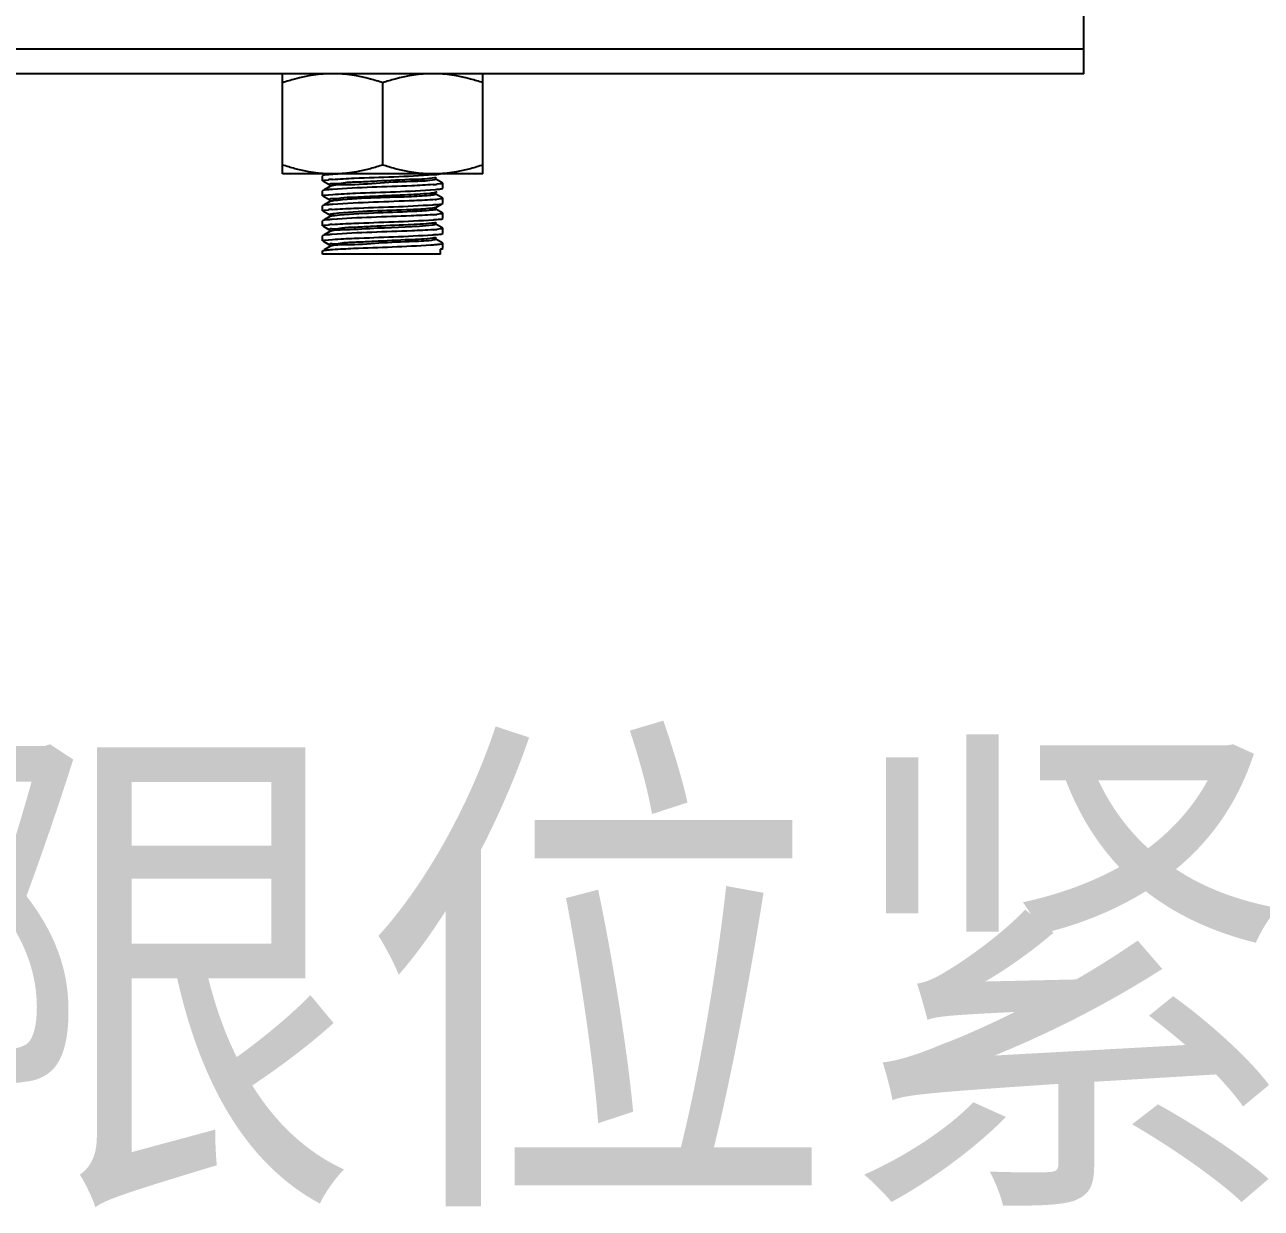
# Model space of a CAD drawing. Extents: x 1680110 to 2699828, y 269661 to 891349.
# Drawn here: x 2394258 to 2394820, y 722135 to 722673 of the extents above; entities that cross this region are included whole.
import ezdxf

# ---------------------------------------------------------------- set-up
doc = ezdxf.new("R2010")
doc.units = 0
doc.header["$LTSCALE"] = 1000
doc.header["$MEASUREMENT"] = 0
doc.layers.add('02___PRT_ALL_AXES', color=7, linetype='Continuous')
doc.styles.add('_TEL_DIM', font='SIMPLEX', dxfattribs={"width": 0.8, "height": 3.5, "bigfont": 'HZTXT'})

msp = doc.modelspace()

# ---------------------------------------------------------------- linework, layer by layer
at = {"color": 7, "linetype": 'Continuous'}
for p, q in [((2394739.34, 722650.88), (2394739.34, 722855.78)), ((2392007.36, 722662.26), (2394739.34, 722662.26)), ((2394739.34, 722650.88), (2392007.36, 722650.88)), ((2394393.36, 722604.6), (2394393.29, 722604.52)), ((2394393.29, 722602.24), (2394393.29, 722604.52)), ((2394394.66, 722605.35), (2394393.93, 722604.93)), ((2394394.43, 722602.56), (2394395.97, 722602.73)), ((2394397.81, 722605.15), (2394397.6, 722605.14)), ((2394444.7, 722603.75), (2394444.26, 722603.61)), ((2394447.87, 722601.18), (2394444.7, 722603.01)), ((2394444.78, 722602.93), (2394444.78, 722603.84)), ((2394393.36, 722597.77), (2394393.29, 722597.69)), ((2394393.29, 722595.41), (2394393.29, 722597.69)), ((2394393.36, 722602.17), (2394396.52, 722600.34)), ((2394396.52, 722599.6), (2394393.93, 722598.1)), ((2394396.45, 722600.42), (2394396.45, 722599.51)), ((2394396.6, 722599.63), (2394396.52, 722599.6)), ((2394444.71, 722596.92), (2394444.48, 722596.84)), ((2394444.65, 722598.29), (2394444.78, 722598.3)), ((2394444.7, 722596.92), (2394445.36, 722597.3)), ((2394444.78, 722596.1), (2394444.78, 722597.01)), ((2394446.83, 722600.8), (2394445.25, 722600.62)), ((2394447.87, 722598.75), (2394447.93, 722598.83)), ((2394447.93, 722598.83), (2394447.93, 722601.11)), ((2394393.36, 722595.34), (2394396.52, 722593.51)), ((2394396.52, 722592.77), (2394393.93, 722591.27)), ((2394394.46, 722595.73), (2394395.97, 722595.9)), ((2394395.97, 722595.9), (2394397.86, 722596.05)), ((2394396.45, 722593.59), (2394396.45, 722592.68)), ((2394445.82, 722595.54), (2394444.7, 722596.18)), ((2394444.7, 722590.09), (2394447.4, 722591.65)), ((2394447.13, 722594.01), (2394445.11, 722593.78)), ((2394447.87, 722594.35), (2394445.82, 722595.54)), ((2394447.87, 722591.92), (2394447.93, 722592)), ((2394447.93, 722592), (2394447.93, 722594.28)), ((2394393.36, 722590.94), (2394393.29, 722590.86)), ((2394393.29, 722588.58), (2394393.29, 722590.86)), ((2394393.36, 722588.51), (2394396.52, 722586.68)), ((2394396.52, 722585.94), (2394393.93, 722584.44)), ((2394394.37, 722588.89), (2394395.97, 722589.07)), ((2394396.45, 722586.76), (2394396.45, 722585.85)), ((2394396.61, 722585.98), (2394396.52, 722585.94)), ((2394447.87, 722587.52), (2394444.7, 722589.35)), ((2394444.78, 722589.27), (2394444.78, 722590.18)), ((2394446.83, 722587.14), (2394445.26, 722586.96)), ((2394447.93, 722585.17), (2394447.93, 722587.45)), ((2394393.36, 722584.11), (2394393.29, 722584.03)), ((2394393.29, 722581.75), (2394393.29, 722584.03)), ((2394393.36, 722581.68), (2394396.52, 722579.85)), ((2394394.39, 722582.06), (2394395.98, 722582.24)), ((2394396.45, 722579.93), (2394396.45, 722579.02)), ((2394447.87, 722580.69), (2394444.7, 722582.52)), ((2394444.78, 722582.44), (2394444.78, 722583.35)), ((2394446.84, 722580.31), (2394445.24, 722580.13)), ((2394447.87, 722585.09), (2394447.93, 722585.17)), ((2394447.93, 722578.34), (2394447.93, 722580.62)), ((2394393.36, 722577.28), (2394393.29, 722577.2)), ((2394393.29, 722574.92), (2394393.29, 722577.2)), ((2394393.36, 722574.85), (2394396.52, 722573.02)), ((2394396.52, 722579.11), (2394393.93, 722577.61)), ((2394394.43, 722575.24), (2394395.97, 722575.41)), ((2394395.97, 722575.41), (2394397.81, 722575.56)), ((2394396.67, 722579.17), (2394396.52, 722579.11)), ((2394447.87, 722573.86), (2394444.7, 722575.69)), ((2394444.78, 722575.61), (2394444.78, 722576.52)), ((2394447.87, 722578.26), (2394447.93, 722578.34)), ((2394393.29, 722570.37), (2394393.36, 722570.45)), ((2394446.82, 722568.92), (2394393.3, 722568.92)), ((2394396.52, 722572.28), (2394393.93, 722570.78)), ((2394396.45, 722573.1), (2394396.45, 722572.19)), ((2394396.6, 722572.31), (2394396.52, 722572.28)), ((2394446.55, 722573.44), (2394447.66, 722573.63)), ((2394446.82, 722568.92), (2394446.82, 722571.2)), ((2394446.82, 722570.83), (2394447.4, 722571.16)), ((2394447.87, 722571.43), (2394447.93, 722571.51)), ((2394447.93, 722571.51), (2394447.93, 722573.79))]:
    msp.add_line(p, q, dxfattribs=at)
for centre, radius, start, end in [((2394404.41, 722509.8), 93.31, 94.0993, 95.185), ((2394412.92, 722392.72), 212.97, 93.2502, 94.067), ((2394436.99, 722691.49), 91.24, 274.1593, 275.1878), ((2394437.67, 722677.06), 83.62, 274.699, 274.8738), ((2394438.59, 722666.36), 72.87, 274.8722, 275.1324), ((2394404.22, 722498.31), 91.14, 94.1578, 95.1925), ((2394436.81, 722679.97), 93.39, 274.0896, 275.1915), ((2394404.2, 722491.78), 90.83, 94.1722, 95.188), ((2394437.07, 722670.16), 90.4, 274.1851, 275.1885), ((2394397.23, 722577.48), 1.78, 106.8849, 108.3221), ((2394397, 722571.32), 1.07, 110.0593, 111.9329), ((2394447.15, 722575.43), 1.87, 285.5916, 287.7208)]:
    msp.add_arc(centre, radius, start, end, dxfattribs=at)
for points, knots in [([(2394393.29, 722602.24), (2394393.29, 722602.35), (2394393.85, 722602.44), (2394394.14, 722602.52), (2394394.43, 722602.56)], [0, 0, 0, 0, 0.274036, 1, 1, 1, 1]), ([(2394397.6, 722605.14), (2394397.05, 722605.1), (2394395.65, 722604.92), (2394394.11, 722605.03), (2394393.36, 722604.6)], [0, 0, 0, 0, 0.388363, 1, 1, 1, 1]), ([(2394444.26, 722603.61), (2394441.19, 722602.94), (2394432.4, 722602.84), (2394420.79, 722602.17), (2394410.29, 722601.57), (2394403.07, 722601.51), (2394399.72, 722600.57), (2394396.45, 722600.97), (2394396.45, 722600.42)], [0, 0, 0, 0, 0.196943, 0.546341, 0.722833, 0.868982, 0.965456, 1, 1, 1, 1]), ([(2394444.26, 722602.7), (2394441.36, 722602.07), (2394433.02, 722601.93), (2394419.62, 722601.29), (2394406.86, 722600.13), (2394398.94, 722600.56), (2394396.6, 722599.63)], [0, 0, 0, 0, 0.186262, 0.51993, 0.842254, 1, 1, 1, 1]), ([(2394397.74, 722602.87), (2394401.04, 722603.11), (2394416.33, 722603.86), (2394431.65, 722604.16), (2394443.61, 722605.04)], [0, 0, 0, 0, 0.216291, 1, 1, 1, 1]), ([(2394443.61, 722605.04), (2394444.23, 722605.08), (2394445.3, 722605.17), (2394446.37, 722605.28), (2394446.82, 722605.35)], [0, 0, 0, 0, 0.577173, 1, 1, 1, 1]), ([(2394444.78, 722602.93), (2394444.78, 722602.87), (2394444.55, 722602.77), (2394444.39, 722602.73), (2394444.26, 722602.7)], [0, 0, 0, 0, 0.298795, 1, 1, 1, 1]), ([(2394397.74, 722598.32), (2394397.17, 722598.28), (2394395.73, 722598.09), (2394394.14, 722598.21), (2394393.36, 722597.77)], [0, 0, 0, 0, 0.388728, 1, 1, 1, 1]), ([(2394443.61, 722600.49), (2394440.34, 722600.24), (2394425.04, 722599.5), (2394409.73, 722599.19), (2394397.74, 722598.32)], [0, 0, 0, 0, 0.214651, 1, 1, 1, 1]), ([(2394397.86, 722596.05), (2394401.33, 722596.3), (2394416.92, 722597.06), (2394432.55, 722597.28), (2394444.65, 722598.29)], [0, 0, 0, 0, 0.222299, 1, 1, 1, 1]), ([(2394444.48, 722596.84), (2394444.17, 722596.75), (2394443.34, 722596.62), (2394442.51, 722596.53), (2394441.99, 722596.48)], [0, 0, 0, 0, 0.380422, 1, 1, 1, 1]), ([(2394444.78, 722598.3), (2394445.48, 722598.36), (2394446.49, 722598.5), (2394447.58, 722598.59), (2394447.87, 722598.75)], [0, 0, 0, 0, 0.679102, 1, 1, 1, 1]), ([(2394447.93, 722601.11), (2394447.93, 722601), (2394447.39, 722600.91), (2394447.11, 722600.83), (2394446.83, 722600.8)], [0, 0, 0, 0, 0.274586, 1, 1, 1, 1]), ([(2394393.29, 722595.41), (2394393.29, 722595.53), (2394393.87, 722595.61), (2394394.17, 722595.69), (2394394.46, 722595.73)], [0, 0, 0, 0, 0.273538, 1, 1, 1, 1]), ([(2394397.86, 722591.5), (2394397.28, 722591.46), (2394395.8, 722591.27), (2394394.16, 722591.4), (2394393.36, 722590.94)], [0, 0, 0, 0, 0.389105, 1, 1, 1, 1]), ([(2394441.99, 722596.48), (2394438.17, 722596.11), (2394429.12, 722595.68), (2394417.51, 722595.22), (2394408.08, 722594.64), (2394401.95, 722594.55), (2394399.14, 722593.79), (2394396.45, 722594.05), (2394396.45, 722593.59)], [0, 0, 0, 0, 0.252105, 0.596089, 0.756786, 0.886106, 0.970035, 1, 1, 1, 1]), ([(2394398.07, 722593.08), (2394397.73, 722593.04), (2394397.21, 722592.96), (2394396.68, 722592.86), (2394396.52, 722592.77)], [0, 0, 0, 0, 0.652936, 1, 1, 1, 1]), ([(2394397.62, 722589.2), (2394400.89, 722589.44), (2394416.18, 722590.19), (2394431.48, 722590.5), (2394443.47, 722591.37)], [0, 0, 0, 0, 0.214604, 1, 1, 1, 1]), ([(2394444.52, 722593.73), (2394441.35, 722593.47), (2394425.79, 722592.7), (2394410.21, 722592.39), (2394397.86, 722591.5)], [0, 0, 0, 0, 0.20483, 1, 1, 1, 1]), ([(2394441.99, 722595.57), (2394438.83, 722595.26), (2394424.19, 722594.43), (2394409.47, 722594.51), (2394398.07, 722593.08)], [0, 0, 0, 0, 0.216524, 1, 1, 1, 1]), ([(2394444.48, 722595.93), (2394444.17, 722595.84), (2394443.34, 722595.71), (2394442.51, 722595.62), (2394441.99, 722595.57)], [0, 0, 0, 0, 0.380422, 1, 1, 1, 1]), ([(2394443.47, 722591.37), (2394444.04, 722591.41), (2394445.49, 722591.59), (2394447.08, 722591.47), (2394447.87, 722591.92)], [0, 0, 0, 0, 0.388818, 1, 1, 1, 1]), ([(2394444.78, 722596.1), (2394444.78, 722596.06), (2394444.66, 722595.98), (2394444.56, 722595.95), (2394444.48, 722595.93)], [0, 0, 0, 0, 0.321196, 1, 1, 1, 1]), ([(2394447.93, 722594.28), (2394447.93, 722594.2), (2394447.55, 722594.1), (2394447.33, 722594.04), (2394447.13, 722594.01)], [0, 0, 0, 0, 0.281228, 1, 1, 1, 1]), ([(2394393.29, 722588.58), (2394393.29, 722588.69), (2394393.82, 722588.78), (2394394.1, 722588.85), (2394394.37, 722588.89)], [0, 0, 0, 0, 0.274953, 1, 1, 1, 1]), ([(2394398.45, 722587.21), (2394397.95, 722587.15), (2394397.46, 722587.01), (2394396.45, 722586.95), (2394396.45, 722586.76)], [0, 0, 0, 0, 0.732245, 1, 1, 1, 1]), ([(2394398.76, 722586.33), (2394398.3, 722586.28), (2394397.58, 722586.19), (2394396.85, 722586.07), (2394396.61, 722585.98)], [0, 0, 0, 0, 0.639178, 1, 1, 1, 1]), ([(2394443.47, 722586.82), (2394440.17, 722586.58), (2394424.88, 722585.83), (2394409.57, 722585.53), (2394397.62, 722584.65)], [0, 0, 0, 0, 0.216482, 1, 1, 1, 1]), ([(2394442.52, 722589.7), (2394439.52, 722589.38), (2394424.82, 722588.57), (2394410.07, 722588.52), (2394398.45, 722587.21)], [0, 0, 0, 0, 0.20545, 1, 1, 1, 1]), ([(2394442.75, 722588.82), (2394439.84, 722588.49), (2394425.17, 722587.68), (2394410.45, 722587.56), (2394398.76, 722586.33)], [0, 0, 0, 0, 0.199478, 1, 1, 1, 1]), ([(2394444.7, 722590.09), (2394444.49, 722589.97), (2394443.73, 722589.87), (2394443.01, 722589.76), (2394442.52, 722589.7)], [0, 0, 0, 0, 0.335332, 1, 1, 1, 1]), ([(2394444.78, 722589.27), (2394444.78, 722589.08), (2394443.75, 722589.02), (2394443.26, 722588.88), (2394442.75, 722588.82)], [0, 0, 0, 0, 0.267595, 1, 1, 1, 1]), ([(2394447.93, 722587.45), (2394447.93, 722587.34), (2394447.39, 722587.25), (2394447.1, 722587.17), (2394446.83, 722587.14)], [0, 0, 0, 0, 0.274474, 1, 1, 1, 1]), ([(2394393.29, 722581.75), (2394393.29, 722581.86), (2394393.83, 722581.95), (2394394.11, 722582.02), (2394394.39, 722582.06)], [0, 0, 0, 0, 0.274678, 1, 1, 1, 1]), ([(2394397.62, 722584.65), (2394397.06, 722584.61), (2394395.66, 722584.43), (2394394.12, 722584.54), (2394393.36, 722584.11)], [0, 0, 0, 0, 0.388418, 1, 1, 1, 1]), ([(2394443, 722582.93), (2394439.39, 722582.5), (2394430.39, 722582.1), (2394418.69, 722581.61), (2394408.86, 722581.02), (2394402.34, 722580.94), (2394399.34, 722580.11), (2394396.45, 722580.42), (2394396.45, 722579.93)], [0, 0, 0, 0, 0.233724, 0.579713, 0.745658, 0.880515, 0.968547, 1, 1, 1, 1]), ([(2394443.4, 722582.07), (2394435.1, 722580.95), (2394421.84, 722581.09), (2394406.4, 722579.79), (2394399.05, 722579.89), (2394396.71, 722579.18)], [0, 0, 0, 0, 0.537181, 0.84377, 1, 1, 1, 1]), ([(2394397.59, 722582.37), (2394400.89, 722582.62), (2394416.25, 722583.36), (2394431.63, 722583.66), (2394443.66, 722584.55)], [0, 0, 0, 0, 0.2151, 1, 1, 1, 1]), ([(2394443.66, 722580), (2394440.37, 722579.76), (2394425.01, 722579.01), (2394409.63, 722578.71), (2394397.59, 722577.82)], [0, 0, 0, 0, 0.214752, 1, 1, 1, 1]), ([(2394444.7, 722583.26), (2394444.53, 722583.16), (2394443.95, 722583.06), (2394443.38, 722582.97), (2394443, 722582.93)], [0, 0, 0, 0, 0.343718, 1, 1, 1, 1]), ([(2394444.78, 722582.44), (2394444.78, 722582.31), (2394444.1, 722582.21), (2394443.74, 722582.11), (2394443.4, 722582.07)], [0, 0, 0, 0, 0.273256, 1, 1, 1, 1]), ([(2394443.66, 722584.55), (2394444.21, 722584.59), (2394445.59, 722584.77), (2394447.12, 722584.66), (2394447.87, 722585.09)], [0, 0, 0, 0, 0.388224, 1, 1, 1, 1]), ([(2394447.93, 722580.62), (2394447.93, 722580.51), (2394447.4, 722580.42), (2394447.12, 722580.35), (2394446.84, 722580.31)], [0, 0, 0, 0, 0.274816, 1, 1, 1, 1]), ([(2394393.29, 722574.92), (2394393.29, 722575.03), (2394393.85, 722575.12), (2394394.15, 722575.2), (2394394.43, 722575.24)], [0, 0, 0, 0, 0.273914, 1, 1, 1, 1]), ([(2394397.59, 722577.82), (2394397.04, 722577.78), (2394395.65, 722577.6), (2394394.11, 722577.71), (2394393.36, 722577.28)], [0, 0, 0, 0, 0.388303, 1, 1, 1, 1]), ([(2394443.43, 722576.15), (2394439.94, 722575.68), (2394430.99, 722575.32), (2394419.28, 722574.8), (2394409.26, 722574.21), (2394402.54, 722574.13), (2394399.44, 722573.27), (2394396.45, 722573.61), (2394396.45, 722573.1)], [0, 0, 0, 0, 0.223972, 0.570942, 0.739677, 0.8775, 0.967741, 1, 1, 1, 1]), ([(2394443.92, 722575.32), (2394440.84, 722574.79), (2394432.46, 722574.51), (2394419.11, 722573.95), (2394406.6, 722572.87), (2394398.94, 722573.17), (2394396.63, 722572.33)], [0, 0, 0, 0, 0.19778, 0.529335, 0.844305, 1, 1, 1, 1]), ([(2394397.81, 722575.56), (2394401.09, 722575.79), (2394416.3, 722576.53), (2394431.52, 722576.85), (2394443.42, 722577.71)], [0, 0, 0, 0, 0.216196, 1, 1, 1, 1]), ([(2394443.42, 722577.71), (2394444, 722577.75), (2394445.46, 722577.93), (2394447.08, 722577.81), (2394447.87, 722578.26)], [0, 0, 0, 0, 0.388916, 1, 1, 1, 1]), ([(2394444.7, 722576.43), (2394444.57, 722576.36), (2394444.13, 722576.26), (2394443.71, 722576.19), (2394443.43, 722576.15)], [0, 0, 0, 0, 0.354154, 1, 1, 1, 1]), ([(2394444.78, 722575.61), (2394444.78, 722575.52), (2394444.38, 722575.41), (2394444.14, 722575.35), (2394443.92, 722575.32)], [0, 0, 0, 0, 0.283485, 1, 1, 1, 1]), ([(2394393.36, 722570.45), (2394393.45, 722570.5), (2394393.76, 722570.57), (2394394.05, 722570.63), (2394394.25, 722570.66)], [0, 0, 0, 0, 0.363093, 1, 1, 1, 1]), ([(2394394.25, 722570.66), (2394394.73, 722570.73), (2394395.93, 722570.86), (2394397.12, 722570.96), (2394397.83, 722571.01)], [0, 0, 0, 0, 0.412479, 1, 1, 1, 1]), ([(2394397.83, 722571.01), (2394401, 722571.23), (2394415.9, 722571.96), (2394430.82, 722572.31), (2394442.54, 722573.09)], [0, 0, 0, 0, 0.213077, 1, 1, 1, 1]), ([(2394442.54, 722573.09), (2394443.31, 722573.14), (2394444.65, 722573.24), (2394445.98, 722573.37), (2394446.55, 722573.44)], [0, 0, 0, 0, 0.576268, 1, 1, 1, 1]), ([(2394446.82, 722571.2), (2394447.05, 722571.23), (2394447.4, 722571.29), (2394447.76, 722571.37), (2394447.87, 722571.43)], [0, 0, 0, 0, 0.642327, 1, 1, 1, 1]), ([(2394447.72, 722573.65), (2394447.78, 722573.67), (2394447.85, 722573.69), (2394447.93, 722573.76), (2394447.93, 722573.79)], [0, 0, 0, 0, 0.667509, 1, 1, 1, 1])]:
    msp.add_open_spline(points, degree=3, knots=knots, dxfattribs=at)
at = {"layer": '02___PRT_ALL_AXES', "color": 7, "linetype": 'Continuous'}
for p, q in [((2394375.08, 722605.35), (2394375.08, 722650.88)), ((2394466.15, 722605.35), (2394466.15, 722650.88)), ((2394420.61, 722609.41), (2394420.61, 722646.81)), ((2394466.15, 722605.35), (2394375.08, 722605.35)), ((2394393.29, 722602.24), (2394393.29, 722604.52)), ((2394393.29, 722595.41), (2394393.29, 722597.69)), ((2394447.93, 722598.83), (2394447.93, 722601.11)), ((2394447.93, 722592), (2394447.93, 722594.28)), ((2394393.29, 722588.58), (2394393.29, 722590.86)), ((2394447.93, 722585.17), (2394447.93, 722587.45)), ((2394393.29, 722581.75), (2394393.29, 722584.03)), ((2394447.93, 722578.34), (2394447.93, 722580.62)), ((2394393.29, 722574.92), (2394393.29, 722577.2)), ((2394393.29, 722568.92), (2394393.29, 722570.37)), ((2394447.93, 722571.51), (2394447.93, 722573.79))]:
    msp.add_line(p, q, dxfattribs=at)
for points, knots in [([(2394397.85, 722650.88), (2394392.07, 722650.88), (2394384.31, 722649.68), (2394376.93, 722647.43), (2394375.08, 722646.81)], [0, 0, 0, 0, 0.7481, 1, 1, 1, 1]), ([(2394420.61, 722646.81), (2394418.77, 722647.43), (2394411.38, 722649.68), (2394403.63, 722650.88), (2394397.85, 722650.88)], [0, 0, 0, 0, 0.2519, 1, 1, 1, 1]), ([(2394443.38, 722650.88), (2394437.6, 722650.88), (2394429.85, 722649.68), (2394422.46, 722647.43), (2394420.61, 722646.81)], [0, 0, 0, 0, 0.7481, 1, 1, 1, 1]), ([(2394466.15, 722646.81), (2394464.3, 722647.43), (2394456.91, 722649.68), (2394449.16, 722650.88), (2394443.38, 722650.88)], [0, 0, 0, 0, 0.2519, 1, 1, 1, 1]), ([(2394397.85, 722605.35), (2394392.07, 722605.35), (2394384.31, 722606.55), (2394376.93, 722608.8), (2394375.08, 722609.41)], [0, 0, 0, 0, 0.7481, 1, 1, 1, 1]), ([(2394420.61, 722609.41), (2394418.77, 722608.8), (2394411.38, 722606.55), (2394403.63, 722605.35), (2394397.85, 722605.35)], [0, 0, 0, 0, 0.2519, 1, 1, 1, 1]), ([(2394443.38, 722605.35), (2394437.6, 722605.35), (2394429.85, 722606.55), (2394422.46, 722608.8), (2394420.61, 722609.41)], [0, 0, 0, 0, 0.7481, 1, 1, 1, 1]), ([(2394466.15, 722609.41), (2394464.3, 722608.8), (2394456.91, 722606.55), (2394449.16, 722605.35), (2394443.38, 722605.35)], [0, 0, 0, 0, 0.2519, 1, 1, 1, 1])]:
    msp.add_open_spline(points, degree=3, knots=knots, dxfattribs=at)

# ---------------------------------------------------------------- texts
at = {"color": 4, "insert": (2394195.67, 722329.54), "char_height": 175, "width": 1204, "attachment_point": 1, "style": '_TEL_DIM'}
msp.add_mtext('\\fￋￎￌﾣﾤ|b0|i0|c134|p2;\\W0.9000000000;\\T1.0000000000;\\o\\l限位紧固件', dxfattribs=at)

doc.saveas('drawing.dxf')
